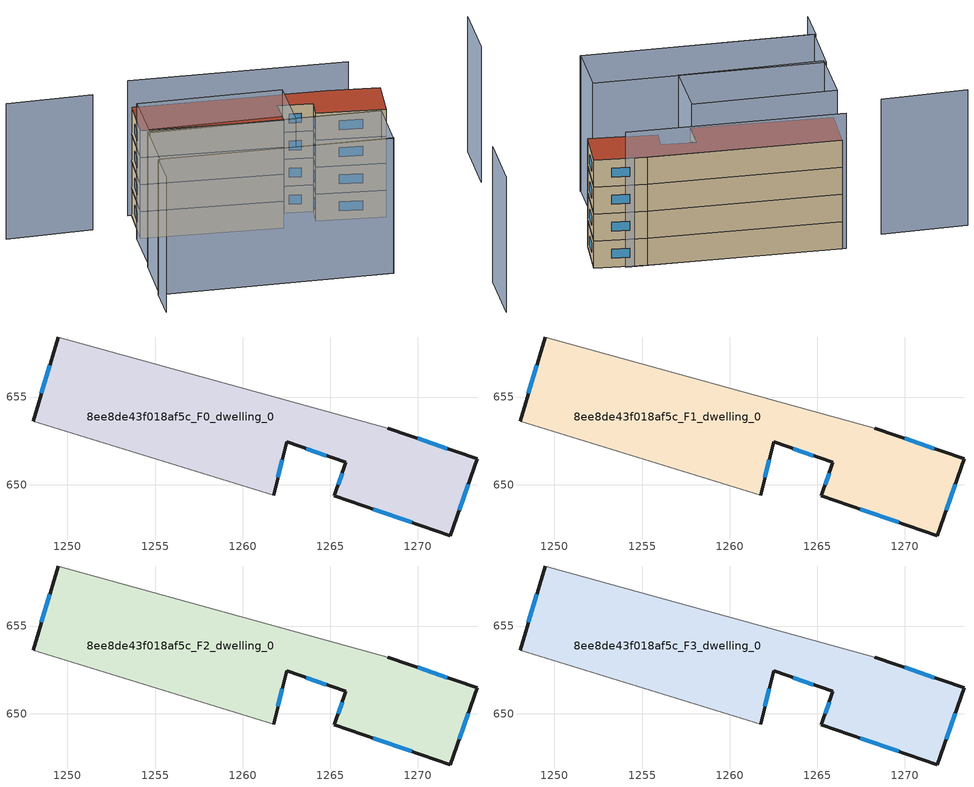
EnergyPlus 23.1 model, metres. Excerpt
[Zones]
8ee8de43f018af5c_F0_dwelling_0
 floor ground (EU_floor_Construction): 1273.38,651.47 1271.86,647.08 1265.24,649.36 1265.9,651.27 1262.52,652.44 1261.77,649.4 1248.03,653.61 1249.49,658.41 1268.29,653.23 z0
 wall outside (EU_wall_Construction): 1261.77,649.4 1262.52,652.44 1265.9,651.27 1265.24,649.36 1271.86,647.08 1273.38,651.47 1268.29,653.23 / 1249.49,658.41 1248.03,653.61 z0:3
 wall adiabatic (EU_wall_Construction): 1248.03,653.61 1261.77,649.4 / 1268.29,653.23 1249.49,658.41 z0:3
 window (EU_Window_Construction): 1267.44,648.6 1269.65,647.84 / 1265.68,650.64 1265.46,650 / 1263.64,652.05 1264.77,651.66 / 1262.02,650.41 1262.27,651.43 / 1249,656.81 1248.52,655.21 / 1271.68,652.06 1269.98,652.65 / 1272.36,648.55 1272.87,650.01 z1:2
8ee8de43f018af5c_F1_dwelling_0
 floor to 8ee8de43f018af5c_F0_dwelling_0 (EU_floor_Construction): 1273.38,651.47 1271.86,647.08 1265.24,649.36 1265.9,651.27 1262.52,652.44 1261.76,649.4 1248.03,653.61 1249.49,658.41 1268.29,653.23 z3
 wall outside (EU_wall_Construction): 1261.77,649.4 1262.52,652.44 1265.9,651.27 1265.24,649.36 1271.86,647.08 1273.38,651.47 1268.29,653.23 / 1249.49,658.41 1248.03,653.61 z3:6
 wall adiabatic (EU_wall_Construction): 1248.03,653.61 1261.77,649.4 / 1268.29,653.23 1249.49,658.41 z3:6
 window (EU_Window_Construction): 1267.44,648.6 1269.65,647.84 / 1265.68,650.64 1265.46,650 / 1263.64,652.05 1264.77,651.66 / 1262.02,650.41 1262.27,651.43 / 1249,656.81 1248.52,655.21 / 1271.68,652.06 1269.98,652.65 / 1272.36,648.55 1272.87,650.01 z4:5
8ee8de43f018af5c_F2_dwelling_0
 floor to 8ee8de43f018af5c_F1_dwelling_0 (EU_floor_Construction): 1273.38,651.47 1271.86,647.08 1265.24,649.36 1265.9,651.27 1262.52,652.44 1261.76,649.4 1248.03,653.61 1249.49,658.41 1268.29,653.23 z6
 wall outside (EU_wall_Construction): 1261.77,649.4 1262.52,652.44 1265.9,651.27 1265.24,649.36 1271.86,647.08 1273.38,651.47 1268.29,653.23 / 1249.49,658.41 1248.03,653.61 z6:9
 wall adiabatic (EU_wall_Construction): 1248.03,653.61 1261.77,649.4 / 1268.29,653.23 1249.49,658.41 z6:9
 window (EU_Window_Construction): 1267.44,648.6 1269.65,647.84 / 1265.68,650.64 1265.46,650 / 1263.64,652.05 1264.77,651.66 / 1262.02,650.41 1262.27,651.43 / 1249,656.81 1248.52,655.21 / 1271.68,652.06 1269.98,652.65 / 1272.36,648.55 1272.87,650.01 z7:8
8ee8de43f018af5c_F3_dwelling_0
 floor to 8ee8de43f018af5c_F2_dwelling_0 (EU_floor_Construction): 1273.38,651.47 1271.86,647.08 1265.24,649.36 1265.9,651.27 1262.52,652.44 1261.76,649.4 1248.03,653.61 1249.49,658.41 1268.29,653.23 z9
 wall outside (EU_wall_Construction): 1261.77,649.4 1262.52,652.44 1265.9,651.27 1265.24,649.36 1271.86,647.08 1273.38,651.47 1268.29,653.23 / 1249.49,658.41 1248.03,653.61 z9:12
 wall adiabatic (EU_wall_Construction): 1248.03,653.61 1261.77,649.4 / 1268.29,653.23 1249.49,658.41 z9:12
 window (EU_Window_Construction): 1267.44,648.6 1269.65,647.84 / 1265.68,650.64 1265.46,650 / 1263.64,652.05 1264.77,651.66 / 1262.02,650.41 1262.27,651.43 / 1249,656.81 1248.52,655.21 / 1271.68,652.06 1269.98,652.65 / 1272.36,648.55 1272.87,650.01 z10:11
 roof outside (EU_roof_Construction): 1271.86,647.08 1273.38,651.47 1268.29,653.23 1249.49,658.41 1248.03,653.61 1261.77,649.4 1262.52,652.44 1265.9,651.27 1265.24,649.36 z12
shading: 1243.39,638.24 1244.37,641.98 / 1244.37,641.98 1267.25,635.95 / 1283.59,649.75 1285.28,656.17 / 1244.66,657.37 1236.12,659.33 / 1270.43,652.64 1249.09,658.52 / 1267.18,635.91 1244.51,641.94 / 1244.51,641.94 1246.07,647.81 / 1246.07,647.81 1268.74,641.78 / 1268.74,641.78 1267.18,635.91 / 1260.42,643.94 1246.18,647.48 / 1246.18,647.48 1247.72,653.68 / 1247.72,653.68 1261.96,650.14 / 1261.96,650.14 1260.42,643.94 z0:15
[Building]
EU S2 Campaign: North Axis=0; Terrain=City; Solar Distribution=FullExterior
[Site:Location]
Bologna: Latitude=44.5; Longitude=11.25; Time Zone=1; Elevation=37
[SizingPeriod:WeatherFileDays]
AnnualSizingPeriod: Begin Month=1; Begin Day of Month=1; End Month=12; End Day of Month=31; Day of Week for Start Day=Monday; Use Weather File Daylight Saving Period=No; Use Weather File Rain and Snow Indicators=No
[MATERIAL]
EU_InternalMass_Material: Roughness=MediumRough; Thickness=0.1; Conductivity=1; Density=1800; Specific Heat=900; Thermal Absorptance=0.9; Solar Absorptance=0.7; Visible Absorptance=0.7
[MATERIAL:NOMASS] Roughness=MediumRough; Thermal Absorptance=0.9; Solar Absorptance=0.7; Visible Absorptance=0.7
Name | Thermal Resistance
EU_wall_NoMass | 0.937881
EU_roof_NoMass | 0.548572
EU_floor_NoMass | 0.71348
[WINDOWMATERIAL:SIMPLEGLAZINGSYSTEM]
EU_Window_SimpleGlazing: UFactor=4.25633; Solar Heat Gain Coefficient=0.85; Visible Transmittance=0.85
[CONSTRUCTION]
EU_wall_Construction: EU_wall_NoMass
EU_roof_Construction: EU_roof_NoMass
EU_floor_Construction: EU_floor_NoMass
EU_Window_Construction: EU_Window_SimpleGlazing
EU_InternalMass_Construction: EU_InternalMass_Material
[ZONE] Type=1; Multiplier=1; Ceiling Height=autocalculate; Volume=347.003; Floor Area=autocalculate; Part of Total Floor Area=Yes
8ee8de43f018af5c_F0_dwelling_0; 8ee8de43f018af5c_F1_dwelling_0; 8ee8de43f018af5c_F2_dwelling_0; 8ee8de43f018af5c_F3_dwelling_0
[INTERNALMASS] Construction=EU_InternalMass_Construction; Surface Area=115.668
Name | Zone or ZoneList
8ee8de43f018af5c_F0_dwelling_0_EU_InternalMass | 8ee8de43f018af5c_F0_dwelling_0
8ee8de43f018af5c_F1_dwelling_0_EU_InternalMass | 8ee8de43f018af5c_F1_dwelling_0
8ee8de43f018af5c_F2_dwelling_0_EU_InternalMass | 8ee8de43f018af5c_F2_dwelling_0
8ee8de43f018af5c_F3_dwelling_0_EU_InternalMass | 8ee8de43f018af5c_F3_dwelling_0
[OTHEREQUIPMENT] Fuel Type=Electricity; Design Level Calculation Method=Watts/Area; Power per Zone Floor Area=1; Fraction Latent=0; Fraction Radiant=0; Fraction Lost=0; Carbon Dioxide Generation Rate=0; EndUse Subcategory=EU_Step8_InternalGains
Name | Zone or ZoneList or Space or SpaceList | Schedule
EU_Step8_InternalGain_8ee8de43f018af5c_F0_dwelling_0_f000 | 8ee8de43f018af5c_F0_dwelling_0 | EU_Step8_GainSchedule_8ee8de43f018af5c_F0_dwelling_0_f000
EU_Step8_InternalGain_8ee8de43f018af5c_F1_dwelling_0_f000 | 8ee8de43f018af5c_F1_dwelling_0 | EU_Step8_GainSchedule_8ee8de43f018af5c_F1_dwelling_0_f000
EU_Step8_InternalGain_8ee8de43f018af5c_F2_dwelling_0_f000 | 8ee8de43f018af5c_F2_dwelling_0 | EU_Step8_GainSchedule_8ee8de43f018af5c_F2_dwelling_0_f000
EU_Step8_InternalGain_8ee8de43f018af5c_F3_dwelling_0_f000 | 8ee8de43f018af5c_F3_dwelling_0 | EU_Step8_GainSchedule_8ee8de43f018af5c_F3_dwelling_0_f000
[ZONEVENTILATION:DESIGNFLOWRATE] Schedule=EU_AlwaysOn; Design Flow Rate Calculation Method=AirChanges/Hour; Air Changes per Hour=0.687892; Ventilation Type=Natural; Fan Pressure Rise=0; Fan Total Efficiency=1; Constant Term Coefficient=1; Temperature Term Coefficient=0; Velocity Term Coefficient=0; Velocity Squared Term Coefficient=0; Minimum Indoor Temperature=-100; Maximum Indoor Temperature=100; Delta Temperature=-100; Minimum Outdoor Temperature=-100; Maximum Outdoor Temperature=100; Maximum Wind Speed=40
Name | Zone or ZoneList or Space or SpaceList
EU_ConstantAir_8ee8de43f018af5c_F0_dwelling_0 | 8ee8de43f018af5c_F0_dwelling_0
EU_ConstantAir_8ee8de43f018af5c_F1_dwelling_0 | 8ee8de43f018af5c_F1_dwelling_0
EU_ConstantAir_8ee8de43f018af5c_F2_dwelling_0 | 8ee8de43f018af5c_F2_dwelling_0
EU_ConstantAir_8ee8de43f018af5c_F3_dwelling_0 | 8ee8de43f018af5c_F3_dwelling_0
[HVACTEMPLATE:THERMOSTAT] Constant Heating Setpoint=20; Constant Cooling Setpoint=50
EU_HeatOnly_8ee8de43f018af5c_F0_dwelling_0; EU_HeatOnly_8ee8de43f018af5c_F1_dwelling_0; EU_HeatOnly_8ee8de43f018af5c_F2_dwelling_0; EU_HeatOnly_8ee8de43f018af5c_F3_dwelling_0
[HVACTEMPLATE:ZONE:IDEALLOADSAIRSYSTEM] System Availability Schedule=EU_AlwaysOn; Maximum Heating Supply Air Temperature=50; Minimum Cooling Supply Air Temperature=13; Maximum Heating Supply Air Humidity Ratio=0.0156; Minimum Cooling Supply Air Humidity Ratio=0.0077; Heating Limit=NoLimit; Cooling Limit=NoLimit; Heating Availability Schedule=EU_AlwaysOn; Cooling Availability Schedule=EU_CoolingOff; Dehumidification Control Type=ConstantSensibleHeatRatio; Cooling Sensible Heat Ratio=0.7; Dehumidification Setpoint=60; Humidification Control Type=None; Humidification Setpoint=30; Outdoor Air Method=None; Outdoor Air Flow Rate per Person=0.00944; Outdoor Air Flow Rate per Zone Floor Area=0; Outdoor Air Flow Rate per Zone=0; Demand Controlled Ventilation Type=None; Outdoor Air Economizer Type=NoEconomizer; Heat Recovery Type=None; Sensible Heat Recovery Effectiveness=0.7; Latent Heat Recovery Effectiveness=0.65
Name | Template Thermostat
8ee8de43f018af5c_F0_dwelling_0 | EU_HeatOnly_8ee8de43f018af5c_F0_dwelling_0
8ee8de43f018af5c_F1_dwelling_0 | EU_HeatOnly_8ee8de43f018af5c_F1_dwelling_0
8ee8de43f018af5c_F2_dwelling_0 | EU_HeatOnly_8ee8de43f018af5c_F2_dwelling_0
8ee8de43f018af5c_F3_dwelling_0 | EU_HeatOnly_8ee8de43f018af5c_F3_dwelling_0
[SIZING:ZONE] Zone Cooling Design Supply Air Temperature Input Method=SupplyAirTemperature; Zone Cooling Design Supply Air Temperature=13; Zone Heating Design Supply Air Temperature Input Method=SupplyAirTemperature; Zone Heating Design Supply Air Temperature=50; Zone Cooling Design Supply Air Humidity Ratio=0.008; Zone Heating Design Supply Air Humidity Ratio=0.008; Cooling Design Air Flow Method=DesignDay; Cooling Design Air Flow Rate=0; Cooling Minimum Air Flow per Zone Floor Area=0.000762; Cooling Minimum Air Flow=0; Cooling Minimum Air Flow Fraction=0.2; Heating Design Air Flow Method=DesignDay; Heating Design Air Flow Rate=0; Heating Maximum Air Flow per Zone Floor Area=0.002032; Heating Maximum Air Flow=0.141576; Heating Maximum Air Flow Fraction=0.3; Account for Dedicated Outdoor Air System=No; Dedicated Outdoor Air System Control Strategy=NeutralSupplyAir; Dedicated Outdoor Air Low Setpoint Temperature for Design=autosize; Dedicated Outdoor Air High Setpoint Temperature for Design=autosize; Zone Load Sizing Method=Sensible Load Only No Latent Load; Zone Latent Cooling Design Supply Air Humidity Ratio Input Method=HumidityRatioDifference; Zone Cooling Design Supply Air Humidity Ratio Difference=0.005; Zone Latent Heating Design Supply Air Humidity Ratio Input Method=HumidityRatioDifference; Zone Humidification Design Supply Air Humidity Ratio Difference=0.005
8ee8de43f018af5c_F0_dwelling_0; 8ee8de43f018af5c_F1_dwelling_0; 8ee8de43f018af5c_F2_dwelling_0; 8ee8de43f018af5c_F3_dwelling_0
[SCHEDULE:CONSTANT]
Name | Hourly Value
EU_AlwaysOn | 1
EU_CoolingOff | 0
[SCHEDULE:FILE] Column Number=1; Rows to Skip at Top=0; Number of Hours of Data=8760; Column Separator=Comma; Interpolate to Timestep=No; Minutes per Item=60; Adjust Schedule for Daylight Savings=Yes
Name | File
EU_Step8_GainSchedule_8ee8de43f018af5c_F0_dwelling_0_f000 | ../../schedules/8ee8de43f018af5c/8ee8de43f018af5c_F0_dwelling_0_f000_gain.csv
EU_Step8_GainSchedule_8ee8de43f018af5c_F1_dwelling_0_f000 | ../../schedules/8ee8de43f018af5c/8ee8de43f018af5c_F1_dwelling_0_f000_gain.csv
EU_Step8_GainSchedule_8ee8de43f018af5c_F2_dwelling_0_f000 | ../../schedules/8ee8de43f018af5c/8ee8de43f018af5c_F2_dwelling_0_f000_gain.csv
EU_Step8_GainSchedule_8ee8de43f018af5c_F3_dwelling_0_f000 | ../../schedules/8ee8de43f018af5c/8ee8de43f018af5c_F3_dwelling_0_f000_gain.csv
